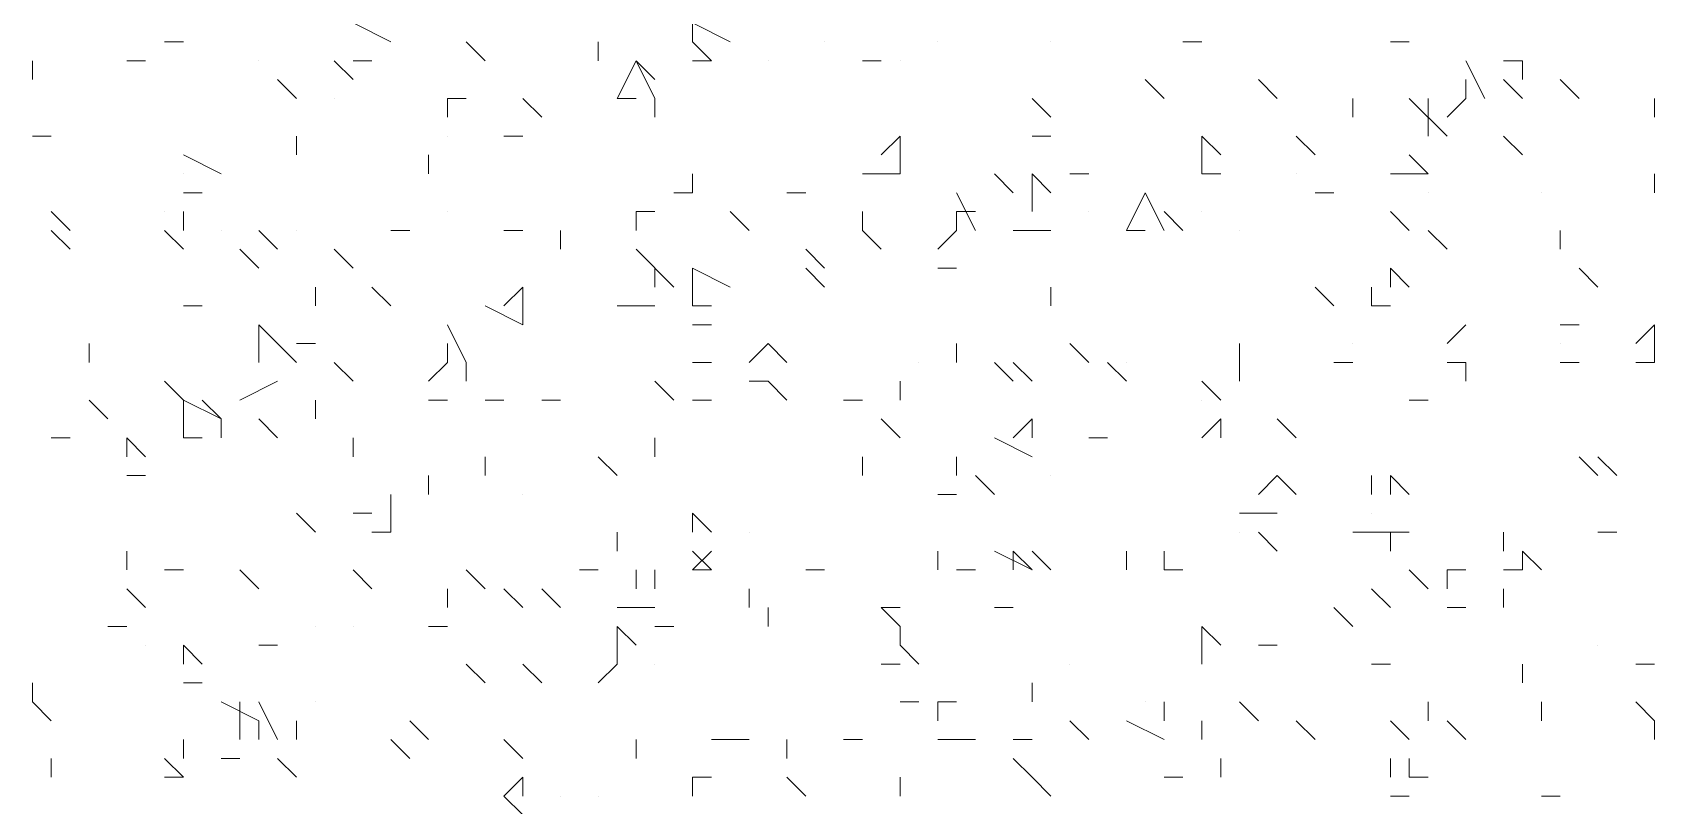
# Model space of a CAD drawing. Header units: millimetres. Extents: x 2928 to 3112, y 1220 to 1280.
# Drawn here: x 3000.4088 to 3000.6955, y 1264.2823 to 1264.419 of the extents above; entities that cross this region are included whole.
import ezdxf

# ---------------------------------------------------------------- set-up
doc = ezdxf.new("R2010")
doc.units = ezdxf.units.MM

msp = doc.modelspace()

# ---------------------------------------------------------------- linework, layer by layer
at = {"color": 92, "linetype": 'Continuous', "lineweight": 5, "true_color": 0x00b800}
for points in [[(3000.4655, 1264.42062), (3000.47216, 1264.41729), (3000.47216, 1264.41729)], [(3000.5255, 1264.42062), (3000.53216, 1264.41729), (3000.53216, 1264.41729)], [(3000.5255, 1264.42062), (3000.5255, 1264.41729), (3000.5255, 1264.41729)], [(3000.4355, 1264.41729), (3000.43216, 1264.41729), (3000.43216, 1264.41729)], [(3000.48883, 1264.41395), (3000.4855, 1264.41729), (3000.4855, 1264.41729)], [(3000.50883, 1264.41395), (3000.50883, 1264.41729), (3000.50883, 1264.41729)], [(3000.52883, 1264.41395), (3000.5255, 1264.41729), (3000.5255, 1264.41729)], [(3000.6155, 1264.41729), (3000.61216, 1264.41729), (3000.61216, 1264.41729)], [(3000.65216, 1264.41729), (3000.64883, 1264.41729), (3000.64883, 1264.41729)], [(3000.40883, 1264.41062), (3000.40883, 1264.41395), (3000.40883, 1264.41395)], [(3000.42883, 1264.41395), (3000.42549, 1264.41395), (3000.42549, 1264.41395)], [(3000.4655, 1264.41062), (3000.46216, 1264.41395), (3000.46216, 1264.41395)], [(3000.46883, 1264.41395), (3000.4655, 1264.41395), (3000.4655, 1264.41395)], [(3000.5155, 1264.41395), (3000.51216, 1264.40729), (3000.51216, 1264.40729)], [(3000.5155, 1264.41395), (3000.51883, 1264.40729), (3000.51883, 1264.40729)], [(3000.51883, 1264.41062), (3000.5155, 1264.41395), (3000.5155, 1264.41395)], [(3000.5255, 1264.41395), (3000.52883, 1264.41395), (3000.52883, 1264.41395)], [(3000.55883, 1264.41395), (3000.5555, 1264.41395), (3000.5555, 1264.41395)], [(3000.66217, 1264.41395), (3000.6655, 1264.40729), (3000.6655, 1264.40729)], [(3000.67217, 1264.41395), (3000.66883, 1264.41395), (3000.66883, 1264.41395)], [(3000.67217, 1264.41395), (3000.67217, 1264.41062), (3000.67217, 1264.41062)], [(3000.4555, 1264.40729), (3000.45216, 1264.41062), (3000.45216, 1264.41062)], [(3000.60883, 1264.40729), (3000.6055, 1264.41062), (3000.6055, 1264.41062)], [(3000.62883, 1264.40729), (3000.6255, 1264.41062), (3000.6255, 1264.41062)], [(3000.66217, 1264.41062), (3000.66217, 1264.40729), (3000.66217, 1264.40729)], [(3000.66883, 1264.41062), (3000.67217, 1264.40729), (3000.67217, 1264.40729)], [(3000.68217, 1264.40729), (3000.67883, 1264.41062), (3000.67883, 1264.41062)], [(3000.48216, 1264.40729), (3000.4855, 1264.40729), (3000.4855, 1264.40729)], [(3000.48216, 1264.40729), (3000.48216, 1264.40395), (3000.48216, 1264.40395)], [(3000.49883, 1264.40395), (3000.4955, 1264.40729), (3000.4955, 1264.40729)], [(3000.51216, 1264.40729), (3000.5155, 1264.40729), (3000.5155, 1264.40729)], [(3000.51883, 1264.40395), (3000.51883, 1264.40729), (3000.51883, 1264.40729)], [(3000.58883, 1264.40395), (3000.5855, 1264.40729), (3000.5855, 1264.40729)], [(3000.64216, 1264.40395), (3000.64216, 1264.40729), (3000.64216, 1264.40729)], [(3000.65216, 1264.40729), (3000.65883, 1264.40062), (3000.65883, 1264.40062)], [(3000.6555, 1264.40729), (3000.6555, 1264.40062), (3000.6555, 1264.40062)], [(3000.65883, 1264.40395), (3000.66217, 1264.40729), (3000.66217, 1264.40729)], [(3000.6955, 1264.40395), (3000.6955, 1264.40729), (3000.6955, 1264.40729)], [(3000.41216, 1264.40062), (3000.40883, 1264.40062), (3000.40883, 1264.40062)], [(3000.4555, 1264.39729), (3000.4555, 1264.40062), (3000.4555, 1264.40062)], [(3000.4955, 1264.40062), (3000.49216, 1264.40062), (3000.49216, 1264.40062)], [(3000.56216, 1264.40062), (3000.55883, 1264.39729), (3000.55883, 1264.39729)], [(3000.56216, 1264.40062), (3000.56216, 1264.39395), (3000.56216, 1264.39395)], [(3000.58883, 1264.40062), (3000.5855, 1264.40062), (3000.5855, 1264.40062)], [(3000.6155, 1264.40062), (3000.61883, 1264.39729), (3000.61883, 1264.39729)], [(3000.6155, 1264.40062), (3000.6155, 1264.39395), (3000.6155, 1264.39395)], [(3000.6355, 1264.39729), (3000.63216, 1264.40062), (3000.63216, 1264.40062)], [(3000.67217, 1264.39729), (3000.66883, 1264.40062), (3000.66883, 1264.40062)], [(3000.4355, 1264.39729), (3000.44216, 1264.39395), (3000.44216, 1264.39395)], [(3000.47883, 1264.39395), (3000.47883, 1264.39729), (3000.47883, 1264.39729)], [(3000.6555, 1264.39395), (3000.65216, 1264.39729), (3000.65216, 1264.39729)], [(3000.5255, 1264.39062), (3000.5255, 1264.39395), (3000.5255, 1264.39395)], [(3000.5555, 1264.39395), (3000.56216, 1264.39395), (3000.56216, 1264.39395)], [(3000.55883, 1264.39395), (3000.5555, 1264.39395), (3000.5555, 1264.39395)], [(3000.58216, 1264.39062), (3000.57883, 1264.39395), (3000.57883, 1264.39395)], [(3000.5855, 1264.39395), (3000.58883, 1264.39062), (3000.58883, 1264.39062)], [(3000.5855, 1264.39395), (3000.5855, 1264.38728), (3000.5855, 1264.38728)], [(3000.5955, 1264.39395), (3000.59216, 1264.39395), (3000.59216, 1264.39395)], [(3000.6155, 1264.39395), (3000.61883, 1264.39395), (3000.61883, 1264.39395)], [(3000.64883, 1264.39395), (3000.6555, 1264.39395), (3000.6555, 1264.39395)], [(3000.6955, 1264.39062), (3000.6955, 1264.39395), (3000.6955, 1264.39395)], [(3000.4355, 1264.39062), (3000.43883, 1264.39062), (3000.43883, 1264.39062)], [(3000.5255, 1264.39062), (3000.52216, 1264.39062), (3000.52216, 1264.39062)], [(3000.5455, 1264.39062), (3000.54216, 1264.39062), (3000.54216, 1264.39062)], [(3000.57216, 1264.39062), (3000.5755, 1264.38395), (3000.5755, 1264.38395)], [(3000.6055, 1264.39062), (3000.60216, 1264.38395), (3000.60216, 1264.38395)], [(3000.6055, 1264.39062), (3000.60883, 1264.38395), (3000.60883, 1264.38395)], [(3000.63883, 1264.39062), (3000.6355, 1264.39062), (3000.6355, 1264.39062)], [(3000.41549, 1264.38395), (3000.41216, 1264.38728), (3000.41216, 1264.38728)], [(3000.4355, 1264.38395), (3000.4355, 1264.38728), (3000.4355, 1264.38728)], [(3000.5155, 1264.38395), (3000.5155, 1264.38728), (3000.5155, 1264.38728)], [(3000.51883, 1264.38728), (3000.5155, 1264.38728), (3000.5155, 1264.38728)], [(3000.5355, 1264.38395), (3000.53216, 1264.38728), (3000.53216, 1264.38728)], [(3000.5555, 1264.38395), (3000.5555, 1264.38728), (3000.5555, 1264.38728)], [(3000.57216, 1264.38728), (3000.57216, 1264.38395), (3000.57216, 1264.38395)], [(3000.5755, 1264.38728), (3000.57216, 1264.38728), (3000.57216, 1264.38728)], [(3000.61216, 1264.38395), (3000.60883, 1264.38728), (3000.60883, 1264.38728)], [(3000.65216, 1264.38395), (3000.64883, 1264.38728), (3000.64883, 1264.38728)], [(3000.41549, 1264.38062), (3000.41216, 1264.38395), (3000.41216, 1264.38395)], [(3000.4355, 1264.38062), (3000.43216, 1264.38395), (3000.43216, 1264.38395)], [(3000.44883, 1264.38395), (3000.45216, 1264.38062), (3000.45216, 1264.38062)], [(3000.4755, 1264.38395), (3000.47216, 1264.38395), (3000.47216, 1264.38395)], [(3000.4955, 1264.38395), (3000.49216, 1264.38395), (3000.49216, 1264.38395)], [(3000.50216, 1264.38062), (3000.50216, 1264.38395), (3000.50216, 1264.38395)], [(3000.55883, 1264.38062), (3000.5555, 1264.38395), (3000.5555, 1264.38395)], [(3000.56883, 1264.38062), (3000.57216, 1264.38395), (3000.57216, 1264.38395)], [(3000.58216, 1264.38395), (3000.58883, 1264.38395), (3000.58883, 1264.38395)], [(3000.60216, 1264.38395), (3000.6055, 1264.38395), (3000.6055, 1264.38395)], [(3000.65883, 1264.38062), (3000.6555, 1264.38395), (3000.6555, 1264.38395)], [(3000.67883, 1264.38062), (3000.67883, 1264.38395), (3000.67883, 1264.38395)], [(3000.4455, 1264.38062), (3000.44883, 1264.37728), (3000.44883, 1264.37728)], [(3000.4655, 1264.37728), (3000.46216, 1264.38062), (3000.46216, 1264.38062)], [(3000.5155, 1264.38062), (3000.52216, 1264.37395), (3000.52216, 1264.37395)], [(3000.54883, 1264.37728), (3000.5455, 1264.38062), (3000.5455, 1264.38062)], [(3000.51883, 1264.37728), (3000.51883, 1264.37395), (3000.51883, 1264.37395)], [(3000.5255, 1264.37728), (3000.53216, 1264.37395), (3000.53216, 1264.37395)], [(3000.5255, 1264.37728), (3000.5255, 1264.37062), (3000.5255, 1264.37062)], [(3000.54883, 1264.37395), (3000.5455, 1264.37728), (3000.5455, 1264.37728)], [(3000.57216, 1264.37728), (3000.56883, 1264.37728), (3000.56883, 1264.37728)], [(3000.64883, 1264.37728), (3000.65216, 1264.37395), (3000.65216, 1264.37395)], [(3000.64883, 1264.37728), (3000.64883, 1264.37395), (3000.64883, 1264.37395)], [(3000.6855, 1264.37395), (3000.68217, 1264.37728), (3000.68217, 1264.37728)], [(3000.45883, 1264.37062), (3000.45883, 1264.37395), (3000.45883, 1264.37395)], [(3000.47216, 1264.37062), (3000.46883, 1264.37395), (3000.46883, 1264.37395)], [(3000.4955, 1264.37395), (3000.49216, 1264.37062), (3000.49216, 1264.37062)], [(3000.4955, 1264.37395), (3000.4955, 1264.37062), (3000.4955, 1264.37062)], [(3000.58883, 1264.37062), (3000.58883, 1264.37395), (3000.58883, 1264.37395)], [(3000.63883, 1264.37062), (3000.6355, 1264.37395), (3000.6355, 1264.37395)], [(3000.6455, 1264.37062), (3000.6455, 1264.37395), (3000.6455, 1264.37395)], [(3000.43883, 1264.37062), (3000.4355, 1264.37062), (3000.4355, 1264.37062)], [(3000.48883, 1264.37062), (3000.4955, 1264.36728), (3000.4955, 1264.36728)], [(3000.4955, 1264.36728), (3000.4955, 1264.37062), (3000.4955, 1264.37062)], [(3000.51216, 1264.37062), (3000.51883, 1264.37062), (3000.51883, 1264.37062)], [(3000.5255, 1264.37062), (3000.52883, 1264.37062), (3000.52883, 1264.37062)], [(3000.6455, 1264.37062), (3000.64883, 1264.37062), (3000.64883, 1264.37062)], [(3000.44883, 1264.36728), (3000.4555, 1264.36062), (3000.4555, 1264.36062)], [(3000.44883, 1264.36728), (3000.44883, 1264.36062), (3000.44883, 1264.36062)], [(3000.48216, 1264.36728), (3000.4855, 1264.36062), (3000.4855, 1264.36062)], [(3000.52883, 1264.36728), (3000.5255, 1264.36728), (3000.5255, 1264.36728)], [(3000.66217, 1264.36728), (3000.65883, 1264.36395), (3000.65883, 1264.36395)], [(3000.68217, 1264.36728), (3000.67883, 1264.36728), (3000.67883, 1264.36728)], [(3000.6955, 1264.36728), (3000.69217, 1264.36395), (3000.69217, 1264.36395)], [(3000.6955, 1264.36728), (3000.6955, 1264.36062), (3000.6955, 1264.36062)], [(3000.41883, 1264.36062), (3000.41883, 1264.36395), (3000.41883, 1264.36395)], [(3000.45883, 1264.36395), (3000.4555, 1264.36395), (3000.4555, 1264.36395)], [(3000.48216, 1264.36395), (3000.48216, 1264.36062), (3000.48216, 1264.36062)], [(3000.53883, 1264.36395), (3000.5355, 1264.36062), (3000.5355, 1264.36062)], [(3000.53883, 1264.36395), (3000.54216, 1264.36062), (3000.54216, 1264.36062)], [(3000.57216, 1264.36062), (3000.57216, 1264.36395), (3000.57216, 1264.36395)], [(3000.5955, 1264.36062), (3000.59216, 1264.36395), (3000.59216, 1264.36395)], [(3000.62216, 1264.36062), (3000.62216, 1264.36395), (3000.62216, 1264.36395)], [(3000.4655, 1264.35728), (3000.46216, 1264.36062), (3000.46216, 1264.36062)], [(3000.47883, 1264.35728), (3000.48216, 1264.36062), (3000.48216, 1264.36062)], [(3000.4855, 1264.35728), (3000.4855, 1264.36062), (3000.4855, 1264.36062)], [(3000.52883, 1264.36062), (3000.5255, 1264.36062), (3000.5255, 1264.36062)], [(3000.58216, 1264.35728), (3000.57883, 1264.36062), (3000.57883, 1264.36062)], [(3000.5855, 1264.35728), (3000.58216, 1264.36062), (3000.58216, 1264.36062)], [(3000.60216, 1264.35728), (3000.59883, 1264.36062), (3000.59883, 1264.36062)], [(3000.62216, 1264.35728), (3000.62216, 1264.36062), (3000.62216, 1264.36062)], [(3000.64216, 1264.36062), (3000.63883, 1264.36062), (3000.63883, 1264.36062)], [(3000.65883, 1264.36062), (3000.66217, 1264.36062), (3000.66217, 1264.36062)], [(3000.66217, 1264.35728), (3000.66217, 1264.36062), (3000.66217, 1264.36062)], [(3000.68217, 1264.36062), (3000.67883, 1264.36062), (3000.67883, 1264.36062)], [(3000.69217, 1264.36062), (3000.6955, 1264.36062), (3000.6955, 1264.36062)], [(3000.4355, 1264.35395), (3000.43216, 1264.35728), (3000.43216, 1264.35728)], [(3000.4455, 1264.35395), (3000.45216, 1264.35728), (3000.45216, 1264.35728)], [(3000.52216, 1264.35395), (3000.51883, 1264.35728), (3000.51883, 1264.35728)], [(3000.5355, 1264.35728), (3000.53883, 1264.35728), (3000.53883, 1264.35728)], [(3000.54216, 1264.35395), (3000.53883, 1264.35728), (3000.53883, 1264.35728)], [(3000.56216, 1264.35395), (3000.56216, 1264.35728), (3000.56216, 1264.35728)], [(3000.6155, 1264.35728), (3000.61883, 1264.35395), (3000.61883, 1264.35395)], [(3000.42216, 1264.35062), (3000.41883, 1264.35395), (3000.41883, 1264.35395)], [(3000.4355, 1264.35395), (3000.44216, 1264.35062), (3000.44216, 1264.35062)], [(3000.4355, 1264.35395), (3000.4355, 1264.34728), (3000.4355, 1264.34728)], [(3000.44216, 1264.35062), (3000.43883, 1264.35395), (3000.43883, 1264.35395)], [(3000.45883, 1264.35062), (3000.45883, 1264.35395), (3000.45883, 1264.35395)], [(3000.48216, 1264.35395), (3000.47883, 1264.35395), (3000.47883, 1264.35395)], [(3000.49216, 1264.35395), (3000.48883, 1264.35395), (3000.48883, 1264.35395)], [(3000.50216, 1264.35395), (3000.49883, 1264.35395), (3000.49883, 1264.35395)], [(3000.52883, 1264.35395), (3000.5255, 1264.35395), (3000.5255, 1264.35395)], [(3000.5555, 1264.35395), (3000.55216, 1264.35395), (3000.55216, 1264.35395)], [(3000.6555, 1264.35395), (3000.65216, 1264.35395), (3000.65216, 1264.35395)], [(3000.44216, 1264.34728), (3000.44216, 1264.35062), (3000.44216, 1264.35062)], [(3000.45216, 1264.34728), (3000.44883, 1264.35062), (3000.44883, 1264.35062)], [(3000.56216, 1264.34728), (3000.55883, 1264.35062), (3000.55883, 1264.35062)], [(3000.5855, 1264.35062), (3000.58216, 1264.34728), (3000.58216, 1264.34728)], [(3000.5855, 1264.35062), (3000.5855, 1264.34728), (3000.5855, 1264.34728)], [(3000.6155, 1264.34728), (3000.61883, 1264.35062), (3000.61883, 1264.35062)], [(3000.61883, 1264.34728), (3000.61883, 1264.35062), (3000.61883, 1264.35062)], [(3000.63216, 1264.34728), (3000.62883, 1264.35062), (3000.62883, 1264.35062)], [(3000.41549, 1264.34728), (3000.41216, 1264.34728), (3000.41216, 1264.34728)], [(3000.42549, 1264.34728), (3000.42883, 1264.34395), (3000.42883, 1264.34395)], [(3000.42549, 1264.34728), (3000.42549, 1264.34395), (3000.42549, 1264.34395)], [(3000.4355, 1264.34728), (3000.43883, 1264.34728), (3000.43883, 1264.34728)], [(3000.4655, 1264.34395), (3000.4655, 1264.34728), (3000.4655, 1264.34728)], [(3000.51883, 1264.34395), (3000.51883, 1264.34728), (3000.51883, 1264.34728)], [(3000.57883, 1264.34728), (3000.5855, 1264.34395), (3000.5855, 1264.34395)], [(3000.59883, 1264.34728), (3000.5955, 1264.34728), (3000.5955, 1264.34728)], [(3000.48883, 1264.34062), (3000.48883, 1264.34395), (3000.48883, 1264.34395)], [(3000.51216, 1264.34062), (3000.50883, 1264.34395), (3000.50883, 1264.34395)], [(3000.5555, 1264.34062), (3000.5555, 1264.34395), (3000.5555, 1264.34395)], [(3000.57216, 1264.34395), (3000.57216, 1264.34062), (3000.57216, 1264.34062)], [(3000.57216, 1264.34395), (3000.57216, 1264.34062), (3000.57216, 1264.34062)], [(3000.6855, 1264.34062), (3000.68217, 1264.34395), (3000.68217, 1264.34395)], [(3000.68883, 1264.34062), (3000.6855, 1264.34395), (3000.6855, 1264.34395)], [(3000.42549, 1264.34062), (3000.42883, 1264.34062), (3000.42883, 1264.34062)], [(3000.47883, 1264.33728), (3000.47883, 1264.34062), (3000.47883, 1264.34062)], [(3000.57883, 1264.33728), (3000.5755, 1264.34062), (3000.5755, 1264.34062)], [(3000.62883, 1264.34062), (3000.6255, 1264.33728), (3000.6255, 1264.33728)], [(3000.62883, 1264.34062), (3000.63216, 1264.33728), (3000.63216, 1264.33728)], [(3000.6455, 1264.33728), (3000.6455, 1264.34062), (3000.6455, 1264.34062)], [(3000.64883, 1264.34062), (3000.65216, 1264.33728), (3000.65216, 1264.33728)], [(3000.64883, 1264.34062), (3000.64883, 1264.33728), (3000.64883, 1264.33728)], [(3000.47216, 1264.33728), (3000.47216, 1264.33062), (3000.47216, 1264.33062)], [(3000.47216, 1264.33728), (3000.47216, 1264.33395), (3000.47216, 1264.33395)], [(3000.56883, 1264.33728), (3000.57216, 1264.33728), (3000.57216, 1264.33728)], [(3000.45883, 1264.33062), (3000.4555, 1264.33395), (3000.4555, 1264.33395)], [(3000.46883, 1264.33395), (3000.4655, 1264.33395), (3000.4655, 1264.33395)], [(3000.5255, 1264.33395), (3000.52883, 1264.33062), (3000.52883, 1264.33062)], [(3000.5255, 1264.33395), (3000.5255, 1264.33062), (3000.5255, 1264.33062)], [(3000.6255, 1264.33395), (3000.62216, 1264.33395), (3000.62216, 1264.33395)], [(3000.6255, 1264.33395), (3000.62883, 1264.33395), (3000.62883, 1264.33395)], [(3000.46883, 1264.33062), (3000.47216, 1264.33062), (3000.47216, 1264.33062)], [(3000.51216, 1264.32728), (3000.51216, 1264.33062), (3000.51216, 1264.33062)], [(3000.62883, 1264.32728), (3000.6255, 1264.33062), (3000.6255, 1264.33062)], [(3000.64216, 1264.33062), (3000.64883, 1264.33062), (3000.64883, 1264.33062)], [(3000.64883, 1264.32728), (3000.64883, 1264.33062), (3000.64883, 1264.33062)], [(3000.65216, 1264.33062), (3000.64883, 1264.33062), (3000.64883, 1264.33062)], [(3000.66883, 1264.32728), (3000.66883, 1264.33062), (3000.66883, 1264.33062)], [(3000.68883, 1264.33062), (3000.6855, 1264.33062), (3000.6855, 1264.33062)], [(3000.68883, 1264.33062), (3000.6855, 1264.33062), (3000.6855, 1264.33062)], [(3000.42549, 1264.32395), (3000.42549, 1264.32728), (3000.42549, 1264.32728)], [(3000.5255, 1264.32395), (3000.52883, 1264.32728), (3000.52883, 1264.32728)], [(3000.52883, 1264.32395), (3000.5255, 1264.32728), (3000.5255, 1264.32728)], [(3000.56883, 1264.32395), (3000.56883, 1264.32728), (3000.56883, 1264.32728)], [(3000.57883, 1264.32728), (3000.5855, 1264.32395), (3000.5855, 1264.32395)], [(3000.58216, 1264.32728), (3000.58216, 1264.32395), (3000.58216, 1264.32395)], [(3000.5855, 1264.32395), (3000.58216, 1264.32728), (3000.58216, 1264.32728)], [(3000.58883, 1264.32395), (3000.5855, 1264.32728), (3000.5855, 1264.32728)], [(3000.60216, 1264.32395), (3000.60216, 1264.32728), (3000.60216, 1264.32728)], [(3000.60883, 1264.32395), (3000.60883, 1264.32728), (3000.60883, 1264.32728)], [(3000.67217, 1264.32728), (3000.6755, 1264.32395), (3000.6755, 1264.32395)], [(3000.67217, 1264.32728), (3000.67217, 1264.32395), (3000.67217, 1264.32395)], [(3000.4355, 1264.32395), (3000.43216, 1264.32395), (3000.43216, 1264.32395)], [(3000.44883, 1264.32062), (3000.4455, 1264.32395), (3000.4455, 1264.32395)], [(3000.46883, 1264.32062), (3000.4655, 1264.32395), (3000.4655, 1264.32395)], [(3000.48883, 1264.32062), (3000.4855, 1264.32395), (3000.4855, 1264.32395)], [(3000.50883, 1264.32395), (3000.5055, 1264.32395), (3000.5055, 1264.32395)], [(3000.5155, 1264.32395), (3000.5155, 1264.32062), (3000.5155, 1264.32062)], [(3000.51883, 1264.32395), (3000.51883, 1264.32062), (3000.51883, 1264.32062)], [(3000.52883, 1264.32395), (3000.5255, 1264.32395), (3000.5255, 1264.32395)], [(3000.54883, 1264.32395), (3000.5455, 1264.32395), (3000.5455, 1264.32395)], [(3000.5755, 1264.32395), (3000.57216, 1264.32395), (3000.57216, 1264.32395)], [(3000.61216, 1264.32395), (3000.60883, 1264.32395), (3000.60883, 1264.32395)], [(3000.6555, 1264.32062), (3000.65216, 1264.32395), (3000.65216, 1264.32395)], [(3000.65883, 1264.32395), (3000.66217, 1264.32395), (3000.66217, 1264.32395)], [(3000.65883, 1264.32395), (3000.65883, 1264.32062), (3000.65883, 1264.32062)], [(3000.66883, 1264.32395), (3000.67217, 1264.32395), (3000.67217, 1264.32395)], [(3000.42883, 1264.31728), (3000.42549, 1264.32062), (3000.42549, 1264.32062)], [(3000.48216, 1264.32062), (3000.48216, 1264.31728), (3000.48216, 1264.31728)], [(3000.48216, 1264.32062), (3000.48216, 1264.31728), (3000.48216, 1264.31728)], [(3000.4955, 1264.31728), (3000.49216, 1264.32062), (3000.49216, 1264.32062)], [(3000.50216, 1264.31728), (3000.49883, 1264.32062), (3000.49883, 1264.32062)], [(3000.5355, 1264.31728), (3000.5355, 1264.32062), (3000.5355, 1264.32062)], [(3000.64883, 1264.31728), (3000.6455, 1264.32062), (3000.6455, 1264.32062)], [(3000.66883, 1264.31728), (3000.66883, 1264.32062), (3000.66883, 1264.32062)], [(3000.51216, 1264.31728), (3000.51883, 1264.31728), (3000.51883, 1264.31728)], [(3000.53883, 1264.31395), (3000.53883, 1264.31728), (3000.53883, 1264.31728)], [(3000.56216, 1264.31395), (3000.55883, 1264.31728), (3000.55883, 1264.31728)], [(3000.56216, 1264.31728), (3000.55883, 1264.31728), (3000.55883, 1264.31728)], [(3000.57883, 1264.31728), (3000.58216, 1264.31728), (3000.58216, 1264.31728)], [(3000.64216, 1264.31395), (3000.63883, 1264.31728), (3000.63883, 1264.31728)], [(3000.65883, 1264.31728), (3000.66217, 1264.31728), (3000.66217, 1264.31728)], [(3000.42549, 1264.31395), (3000.42216, 1264.31395), (3000.42216, 1264.31395)], [(3000.47883, 1264.31395), (3000.48216, 1264.31395), (3000.48216, 1264.31395)], [(3000.51216, 1264.31395), (3000.5155, 1264.31062), (3000.5155, 1264.31062)], [(3000.51216, 1264.31395), (3000.51216, 1264.30728), (3000.51216, 1264.30728)], [(3000.52216, 1264.31395), (3000.51883, 1264.31395), (3000.51883, 1264.31395)], [(3000.56216, 1264.31395), (3000.56216, 1264.31062), (3000.56216, 1264.31062)], [(3000.56216, 1264.31395), (3000.56216, 1264.31062), (3000.56216, 1264.31062)], [(3000.6155, 1264.31395), (3000.61883, 1264.31062), (3000.61883, 1264.31062)], [(3000.6155, 1264.31395), (3000.6155, 1264.30728), (3000.6155, 1264.30728)], [(3000.4355, 1264.31062), (3000.43883, 1264.30728), (3000.43883, 1264.30728)], [(3000.4355, 1264.31062), (3000.4355, 1264.30728), (3000.4355, 1264.30728)], [(3000.45216, 1264.31062), (3000.44883, 1264.31062), (3000.44883, 1264.31062)], [(3000.5655, 1264.30728), (3000.56216, 1264.31062), (3000.56216, 1264.31062)], [(3000.62883, 1264.31062), (3000.6255, 1264.31062), (3000.6255, 1264.31062)], [(3000.48883, 1264.30395), (3000.4855, 1264.30728), (3000.4855, 1264.30728)], [(3000.49883, 1264.30395), (3000.4955, 1264.30728), (3000.4955, 1264.30728)], [(3000.50883, 1264.30395), (3000.51216, 1264.30728), (3000.51216, 1264.30728)], [(3000.55883, 1264.30728), (3000.56216, 1264.30728), (3000.56216, 1264.30728)], [(3000.64883, 1264.30728), (3000.6455, 1264.30728), (3000.6455, 1264.30728)], [(3000.67217, 1264.30395), (3000.67217, 1264.30728), (3000.67217, 1264.30728)], [(3000.6955, 1264.30728), (3000.69217, 1264.30728), (3000.69217, 1264.30728)], [(3000.40883, 1264.30062), (3000.40883, 1264.30395), (3000.40883, 1264.30395)], [(3000.4355, 1264.30395), (3000.43883, 1264.30395), (3000.43883, 1264.30395)], [(3000.5855, 1264.30062), (3000.5855, 1264.30395), (3000.5855, 1264.30395)], [(3000.41216, 1264.29728), (3000.40883, 1264.30062), (3000.40883, 1264.30062)], [(3000.44216, 1264.30062), (3000.44883, 1264.29728), (3000.44883, 1264.29728)], [(3000.4455, 1264.30062), (3000.4455, 1264.29395), (3000.4455, 1264.29395)], [(3000.44883, 1264.30062), (3000.45216, 1264.29395), (3000.45216, 1264.29395)], [(3000.5655, 1264.30062), (3000.56216, 1264.30062), (3000.56216, 1264.30062)], [(3000.56883, 1264.30062), (3000.57216, 1264.30062), (3000.57216, 1264.30062)], [(3000.56883, 1264.30062), (3000.56883, 1264.29728), (3000.56883, 1264.29728)], [(3000.60883, 1264.30062), (3000.60883, 1264.29728), (3000.60883, 1264.29728)], [(3000.6255, 1264.29728), (3000.62216, 1264.30062), (3000.62216, 1264.30062)], [(3000.6555, 1264.29728), (3000.6555, 1264.30062), (3000.6555, 1264.30062)], [(3000.6755, 1264.29728), (3000.6755, 1264.30062), (3000.6755, 1264.30062)], [(3000.6955, 1264.29728), (3000.69217, 1264.30062), (3000.69217, 1264.30062)], [(3000.44883, 1264.29728), (3000.44883, 1264.29395), (3000.44883, 1264.29395)], [(3000.4555, 1264.29395), (3000.4555, 1264.29728), (3000.4555, 1264.29728)], [(3000.47883, 1264.29395), (3000.4755, 1264.29728), (3000.4755, 1264.29728)], [(3000.5955, 1264.29395), (3000.59216, 1264.29728), (3000.59216, 1264.29728)], [(3000.60216, 1264.29728), (3000.60883, 1264.29395), (3000.60883, 1264.29395)], [(3000.6155, 1264.29395), (3000.6155, 1264.29728), (3000.6155, 1264.29728)], [(3000.6355, 1264.29395), (3000.63216, 1264.29728), (3000.63216, 1264.29728)], [(3000.65216, 1264.29395), (3000.64883, 1264.29728), (3000.64883, 1264.29728)], [(3000.66217, 1264.29395), (3000.65883, 1264.29728), (3000.65883, 1264.29728)], [(3000.6955, 1264.29395), (3000.6955, 1264.29728), (3000.6955, 1264.29728)], [(3000.4355, 1264.29062), (3000.4355, 1264.29395), (3000.4355, 1264.29395)], [(3000.4755, 1264.29062), (3000.47216, 1264.29395), (3000.47216, 1264.29395)], [(3000.4955, 1264.29062), (3000.49216, 1264.29395), (3000.49216, 1264.29395)], [(3000.5155, 1264.29062), (3000.5155, 1264.29395), (3000.5155, 1264.29395)], [(3000.53216, 1264.29395), (3000.52883, 1264.29395), (3000.52883, 1264.29395)], [(3000.5355, 1264.29395), (3000.53216, 1264.29395), (3000.53216, 1264.29395)], [(3000.54216, 1264.29062), (3000.54216, 1264.29395), (3000.54216, 1264.29395)], [(3000.5555, 1264.29395), (3000.55216, 1264.29395), (3000.55216, 1264.29395)], [(3000.56883, 1264.29395), (3000.57216, 1264.29395), (3000.57216, 1264.29395)], [(3000.5755, 1264.29395), (3000.57216, 1264.29395), (3000.57216, 1264.29395)], [(3000.5855, 1264.29395), (3000.58216, 1264.29395), (3000.58216, 1264.29395)], [(3000.41216, 1264.28728), (3000.41216, 1264.29062), (3000.41216, 1264.29062)], [(3000.4355, 1264.28728), (3000.43216, 1264.29062), (3000.43216, 1264.29062)], [(3000.44216, 1264.29062), (3000.4455, 1264.29062), (3000.4455, 1264.29062)], [(3000.4555, 1264.28728), (3000.45216, 1264.29062), (3000.45216, 1264.29062)], [(3000.5855, 1264.28728), (3000.58216, 1264.29062), (3000.58216, 1264.29062)], [(3000.61883, 1264.28728), (3000.61883, 1264.29062), (3000.61883, 1264.29062)], [(3000.64883, 1264.29062), (3000.64883, 1264.28728), (3000.64883, 1264.28728)], [(3000.65216, 1264.29062), (3000.65216, 1264.28728), (3000.65216, 1264.28728)], [(3000.4355, 1264.28728), (3000.43216, 1264.28728), (3000.43216, 1264.28728)], [(3000.4955, 1264.28728), (3000.49216, 1264.28395), (3000.49216, 1264.28395)], [(3000.4955, 1264.28728), (3000.4955, 1264.28395), (3000.4955, 1264.28395)], [(3000.5255, 1264.28728), (3000.52883, 1264.28728), (3000.52883, 1264.28728)], [(3000.5255, 1264.28728), (3000.5255, 1264.28395), (3000.5255, 1264.28395)], [(3000.5455, 1264.28395), (3000.54216, 1264.28728), (3000.54216, 1264.28728)], [(3000.56216, 1264.28395), (3000.56216, 1264.28728), (3000.56216, 1264.28728)], [(3000.58883, 1264.28395), (3000.5855, 1264.28728), (3000.5855, 1264.28728)], [(3000.61216, 1264.28728), (3000.60883, 1264.28728), (3000.60883, 1264.28728)], [(3000.6555, 1264.28728), (3000.65216, 1264.28728), (3000.65216, 1264.28728)], [(3000.49216, 1264.28395), (3000.4955, 1264.28062), (3000.4955, 1264.28062)], [(3000.64883, 1264.28395), (3000.65216, 1264.28395), (3000.65216, 1264.28395)], [(3000.67883, 1264.28395), (3000.6755, 1264.28395), (3000.6755, 1264.28395)]]:
    msp.add_lwpolyline(points, dxfattribs=at)
for points in [[(3000.47216, 1264.41729), (3000.47216, 1264.41729)], [(3000.54883, 1264.41729), (3000.54883, 1264.41729)], [(3000.56883, 1264.41729), (3000.56883, 1264.41729)], [(3000.58883, 1264.41729), (3000.58883, 1264.41729)], [(3000.44883, 1264.41395), (3000.44883, 1264.41395)], [(3000.53883, 1264.41395), (3000.53883, 1264.41395)], [(3000.56216, 1264.41395), (3000.56216, 1264.41395)], [(3000.46216, 1264.40729), (3000.46216, 1264.40729)], [(3000.48216, 1264.40062), (3000.48216, 1264.40062)], [(3000.4355, 1264.39395), (3000.4355, 1264.39395)], [(3000.61883, 1264.39395), (3000.61883, 1264.39395)], [(3000.63216, 1264.39395), (3000.63216, 1264.39395)], [(3000.6555, 1264.39062), (3000.6555, 1264.39062)], [(3000.6755, 1264.39062), (3000.6755, 1264.39062)], [(3000.43216, 1264.38728), (3000.43216, 1264.38728)], [(3000.48216, 1264.38728), (3000.48216, 1264.38728)], [(3000.5955, 1264.38728), (3000.5955, 1264.38728)], [(3000.6155, 1264.38728), (3000.6155, 1264.38728)], [(3000.44216, 1264.38395), (3000.44216, 1264.38395)], [(3000.44883, 1264.38395), (3000.44883, 1264.38395)], [(3000.4555, 1264.38395), (3000.4555, 1264.38395)], [(3000.62216, 1264.38395), (3000.62216, 1264.38395)], [(3000.51883, 1264.37728), (3000.51883, 1264.37728)], [(3000.66217, 1264.36728), (3000.66217, 1264.36728)], [(3000.64216, 1264.36395), (3000.64216, 1264.36395)], [(3000.67883, 1264.36395), (3000.67883, 1264.36395)], [(3000.5655, 1264.36062), (3000.5655, 1264.36062)], [(3000.60216, 1264.36062), (3000.60216, 1264.36062)], [(3000.66217, 1264.36062), (3000.66217, 1264.36062)], [(3000.6155, 1264.35395), (3000.6155, 1264.35395)], [(3000.58883, 1264.34062), (3000.58883, 1264.34062)], [(3000.4955, 1264.33728), (3000.4955, 1264.33728)], [(3000.6455, 1264.33395), (3000.6455, 1264.33395)], [(3000.5355, 1264.33062), (3000.5355, 1264.33062)], [(3000.62216, 1264.33062), (3000.62216, 1264.33062)], [(3000.45883, 1264.31395), (3000.45883, 1264.31395)], [(3000.4655, 1264.31395), (3000.4655, 1264.31395)], [(3000.42883, 1264.31062), (3000.42883, 1264.31062)], [(3000.6855, 1264.31062), (3000.6855, 1264.31062)], [(3000.51883, 1264.30728), (3000.51883, 1264.30728)], [(3000.59216, 1264.30728), (3000.59216, 1264.30728)], [(3000.6155, 1264.30728), (3000.6155, 1264.30728)], [(3000.45883, 1264.30062), (3000.45883, 1264.30062)], [(3000.6055, 1264.30062), (3000.6055, 1264.30062)], [(3000.44883, 1264.29395), (3000.44883, 1264.29395)], [(3000.50216, 1264.28395), (3000.50216, 1264.28395)], [(3000.50883, 1264.28395), (3000.50883, 1264.28395)], [(3000.5255, 1264.28395), (3000.5255, 1264.28395)]]:
    msp.add_lwpolyline(points, close=True, dxfattribs=at)

doc.saveas('drawing.dxf')
